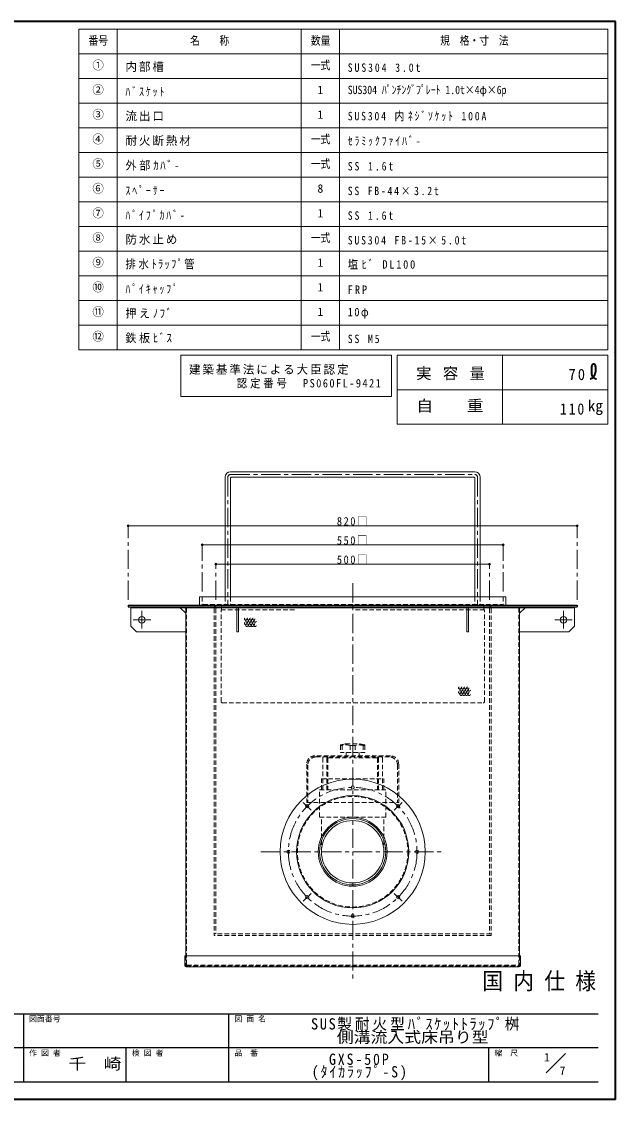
# Model space of a CAD drawing. Units: millimetres at full size, sheet at 1:7; details may follow other scales. Extents: x -1480 to 1355, y -979 to 988.
# Drawn here: x 270 to 1355, y -979 to 988 of the extents above; entities that cross this region are included whole.
import ezdxf
from ezdxf.enums import TextEntityAlignment as Align

# ---------------------------------------------------------------- set-up
doc = ezdxf.new("R2010")
doc.units = ezdxf.units.MM
doc.header["$LTSCALE"] = 7
doc.header["$PDMODE"] = 32
doc.header["$PDSIZE"] = 3.5
doc.linetypes.add('CHAIN1', pattern=[8, 5, -1, 1, -1])
doc.linetypes.add('DASHED1', pattern=[1.8, 1.2, -0.6])
doc.layers.add('0-0_ﾚｲﾔ1', color=4, linetype='Continuous', lineweight=9)
doc.styles.add('ＭＳ ゴシック', font='')
doc.styles.get('ＭＳ ゴシック').set_extended_font_data('MS Gothic')

msp = doc.modelspace()

# ---------------------------------------------------------------- linework, layer by layer
at = {"layer": '0-0_ﾚｲﾔ1', "color": 1, "lineweight": 40}
for p, q in [((1355.255, 987.955), (-1479.745, 987.955)), ((1355.255, -979.045), (1355.255, 987.955)), ((1355.255, -979.045), (-1479.745, -979.045))]:
    msp.add_line(p, q, dxfattribs=at)
at = {"layer": '0-0_ﾚｲﾔ1', "color": 3, "lineweight": 18}
for p, q in [((1341.255, 973.955), (375.255, 973.955)), ((375.255, 388.955), (375.255, 973.955)), ((445.255, 388.955), (445.255, 973.955)), ((781.255, 388.955), (781.255, 973.955)), ((851.255, 388.955), (851.255, 973.955)), ((1341.255, 388.955), (1341.255, 973.955)), ((1341.255, 928.955), (375.255, 928.955)), ((1341.255, 883.955), (375.255, 883.955)), ((1341.255, 838.955), (375.255, 838.955)), ((1341.255, 793.955), (375.255, 793.955)), ((1341.255, 748.955), (375.255, 748.955)), ((1341.255, 703.955), (375.255, 703.955)), ((1341.255, 658.955), (375.255, 658.955)), ((1341.255, 613.955), (375.255, 613.955)), ((1341.255, 568.955), (375.255, 568.955)), ((1341.255, 523.955), (375.255, 523.955)), ((1341.255, 478.955), (375.255, 478.955)), ((1341.255, 433.955), (375.255, 433.955)), ((1341.255, 388.955), (375.255, 388.955)), ((946.255, 378.955), (561.255, 378.955)), ((946.255, 378.955), (946.255, 303.955)), ((956.255, 252.955), (956.255, 378.955)), ((956.255, 378.955), (1341.255, 378.955)), ((1148.755, 378.955), (1148.755, 252.955)), ((1341.255, 252.955), (1341.255, 378.955)), ((956.255, 315.955), (1341.255, 315.955)), ((956.255, 252.955), (1341.255, 252.955))]:
    msp.add_line(p, q, dxfattribs=at)
at = {"layer": '0-0_ﾚｲﾔ1', "color": 7, "lineweight": 18}
for p, q in [((652.255, 166.455), (1098.255, 166.455)), ((642.255, 156.455), (642.255, -62.045)), ((652.255, 155.455), (652.255, -62.045)), ((653.255, 156.455), (1097.255, 156.455)), ((1098.255, 155.455), (1098.255, -62.045)), ((1108.255, 156.455), (1108.255, -62.045)), ((1155.255, -62.045), (1155.255, -77.045)), ((570.255, -83.245), (570.255, -717.045)), ((663.655, -81.645), (663.655, -125.645)), ((666.855, -81.645), (666.855, -125.645)), ((1083.655, -81.645), (1083.655, -125.645)), ((1086.855, -81.645), (1086.855, -125.645)), ((1180.255, -83.245), (1180.255, -717.045)), ((1280.255, -80.045), (1280.255, -81.645)), ((663.655, -125.645), (666.855, -125.645)), ((1086.855, -125.645), (1083.655, -125.645)), ((568.655, -734.445), (568.655, -717.045)), ((1181.855, -717.045), (568.655, -717.045)), ((1181.855, -734.445), (1181.855, -717.045)), ((571.255, -737.045), (1179.255, -737.045)), ((1228.399, -930.401), (1263.755, -895.045))]:
    msp.add_line(p, q, dxfattribs=at)
at = {"layer": '0-0_ﾚｲﾔ1', "linetype": 'CHAIN1'}
for p, q in [((652.255, 161.455), (1098.255, 161.455)), ((647.255, 156.455), (647.255, -75.545)), ((1103.255, 156.455), (1103.255, -75.545)), ((465.255, -67.045), (465.255, 67.955)), ((1285.255, -67.045), (1285.255, 67.955)), ((600.255, -52.045), (600.255, 32.955)), ((1150.255, -52.045), (1150.255, 32.955)), ((625.255, -67.045), (625.255, -2.045)), ((1125.255, -67.045), (1125.255, -2.045)), ((875.255, -37.045), (875.255, -762.045)), ((490.255, -119.645), (490.255, -87.645)), ((1260.255, -119.645), (1260.255, -87.645)), ((506.255, -103.645), (474.255, -103.645)), ((1276.255, -103.645), (1244.255, -103.645)), ((785.099, -436.889), (799.241, -451.031)), ((951.269, -451.031), (965.411, -436.889)), ((707.755, -527.045), (1042.755, -527.045)), ((785.099, -617.202), (799.241, -603.059)), ((951.269, -603.059), (965.411, -617.202))]:
    msp.add_line(p, q, dxfattribs=at)
at = {"layer": '0-0_ﾚｲﾔ1'}
for p, q in [((465.255, 67.955), (1285.255, 67.955)), ((1150.255, 32.955), (600.255, 32.955)), ((625.255, -2.045), (1125.255, -2.045)), ((560.255, -81.645), (570.255, -91.645)), ((1180.255, -91.645), (1190.255, -81.645)), ((480.255, -125.645), (570.255, -125.645))]:
    msp.add_line(p, q, dxfattribs=at)
at = {"layer": '0-0_ﾚｲﾔ1', "color": 5, "lineweight": 25}
for p, q in [((465.255, -77.045), (465.255, -80.045)), ((465.255, -77.045), (1285.255, -77.045)), ((1285.255, -77.045), (1285.255, -80.045)), ((465.255, -80.045), (1285.255, -80.045))]:
    msp.add_line(p, q, dxfattribs=at)
at = {"layer": '0-0_ﾚｲﾔ1', "color": 7, "linetype": 'DASHED1', "lineweight": 18}
for p, q in [((600.255, -62.045), (600.255, -77.045)), ((852.861, -332.85), (852.861, -346.045)), ((855.853, -332.85), (852.861, -332.85)), ((861.56, -330.138), (853.647, -331.873)), ((855.853, -332.85), (855.853, -346.045)), ((862.416, -330.045), (888.093, -330.045)), ((870.415, -332.85), (870.415, -346.045)), ((880.095, -332.85), (870.415, -332.85)), ((880.095, -332.85), (880.095, -346.045)), ((888.95, -330.138), (896.862, -331.873)), ((894.657, -332.85), (894.657, -346.045)), ((944.255, -352.045), (806.255, -352.045)), ((942.255, -354.045), (808.255, -354.045)), ((897.648, -346.045), (852.861, -346.045)), ((863.255, -346.045), (863.255, -352.045)), ((871.86, -354.045), (871.86, -355.545)), ((878.649, -354.045), (878.649, -355.545)), ((887.255, -346.045), (887.255, -352.045)), ((793.255, -369.045), (793.255, -437.045)), ((820.842, -355.545), (820.842, -414.045)), ((828.342, -355.545), (828.342, -414.045)), ((829.641, -356.545), (829.641, -414.045)), ((830.641, -355.545), (871.86, -355.545)), ((919.868, -355.545), (878.649, -355.545)), ((920.868, -356.545), (920.868, -414.045)), ((922.167, -355.545), (922.167, -414.045)), ((929.667, -355.545), (929.667, -414.045)), ((957.255, -369.045), (957.255, -437.045)), ((959.255, -367.045), (959.255, -437.045)), ((818.255, -414.045), (818.255, -394.045)), ((818.255, -394.045), (932.255, -394.045)), ((932.255, -414.045), (932.255, -394.045)), ((814.755, -414.045), (935.755, -414.045)), ((814.755, -464.045), (814.755, -414.045)), ((935.755, -464.045), (935.755, -414.045)), ((814.755, -464.045), (935.755, -464.045)), ((818.255, -527.045), (818.255, -464.045)), ((932.255, -527.045), (932.255, -464.045))]:
    msp.add_line(p, q, dxfattribs=at)
at = {"layer": '0-0_ﾚｲﾔ1', "linetype": 'DASHED1'}
for p, q in [((602.255, -75.545), (602.255, -77.045)), ((602.255, -75.545), (1148.255, -75.545)), ((635.755, -85.545), (635.755, -78.545)), ((642.255, -62.045), (642.255, -75.545)), ((652.255, -62.045), (652.255, -75.545)), ((1098.255, -62.045), (1098.255, -75.545)), ((1108.255, -62.045), (1108.255, -75.545)), ((1114.755, -85.545), (1114.755, -78.545)), ((1148.255, -77.045), (1148.255, -75.545)), ((1150.255, -62.045), (1150.255, -77.045)), ((571.855, -732.845), (571.855, -83.245)), ((622.255, -83.045), (622.255, -680.045)), ((625.255, -83.045), (625.255, -677.045)), ((634.755, -85.545), (770.255, -85.545)), ((634.755, -253.545), (634.755, -85.545)), ((1115.755, -85.545), (880.255, -85.545)), ((1115.755, -253.545), (1115.755, -85.545)), ((1125.255, -83.045), (1125.255, -677.045)), ((1128.255, -83.045), (1128.255, -680.045)), ((1178.655, -732.845), (1178.655, -83.245)), ((636.755, -255.545), (1113.755, -255.545)), ((1128.255, -677.045), (622.255, -677.045)), ((1128.255, -680.045), (622.255, -680.045)), ((570.255, -717.045), (570.255, -734.445)), ((1180.255, -717.045), (1180.255, -734.445)), ((571.255, -735.445), (1179.255, -735.445)), ((572.855, -733.845), (1177.655, -733.845)), ((590.255, -733.845), (590.255, -735.445)), ((1160.255, -733.845), (1160.255, -735.445))]:
    msp.add_line(p, q, dxfattribs=at)
at = {"layer": '0-0_ﾚｲﾔ1', "color": 6, "lineweight": 25}
for p, q in [((-1448.245, -822.545), (1323.755, -822.545)), ((273.755, -822.545), (273.755, -947.545)), ((648.755, -947.545), (648.755, -822.545)), ((1323.755, -885.045), (-101.245, -885.045)), ((461.255, -947.545), (461.255, -885.045)), ((1123.755, -947.545), (1123.755, -885.045)), ((1323.755, -947.545), (-1448.245, -947.545))]:
    msp.add_line(p, q, dxfattribs=at)
at = {"layer": '0-0_ﾚｲﾔ1', "color": 3, "lineweight": 18}
msp.add_lwpolyline([(946.255, 303.955), (561.255, 303.955), (561.255, 378.955)], dxfattribs=at)
at = {"layer": '0-0_ﾚｲﾔ1', "color": 1, "lineweight": 40}
for points in [[(1308.87, 336.014), (1309.437, 336.216), (1310.407, 336.574), (1311.357, 336.956), (1312.273, 337.379), (1313.142, 337.86), (1313.95, 338.412), (1314.386, 338.772), (1314.748, 339.115), (1315.325, 339.76), (1315.85, 340.463), (1316.329, 341.213), (1316.768, 341.999), (1317.173, 342.809), (1317.395, 343.286), (1317.614, 343.777), (1317.97, 344.628), (1318.295, 345.484), (1318.586, 346.342), (1318.839, 347.2), (1319.049, 348.056), (1319.15, 348.552), (1319.246, 349.11), (1319.366, 350.074), (1319.436, 351.05), (1319.465, 352.05), (1319.46, 353.085), (1319.429, 354.167), (1319.401, 354.821), (1319.355, 355.719), (1319.226, 357.303), (1318.985, 358.85), (1318.58, 360.261), (1317.956, 361.44), (1317.059, 362.29), (1316.392, 362.594), (1316.145, 362.66), (1315.696, 362.731), (1315.229, 362.748), (1314.759, 362.709)], [(1314.759, 362.709), (1314.301, 362.613), (1313.868, 362.459), (1313.634, 362.343), (1313.288, 362.114), (1312.783, 361.612), (1312.384, 360.999), (1312.077, 360.304), (1311.851, 359.555), (1311.693, 358.781), (1311.628, 358.331), (1311.565, 357.737), (1311.514, 356.735), (1311.515, 355.756), (1311.548, 354.791), (1311.591, 353.833), (1311.623, 352.874), (1311.628, 352.313), (1311.61, 351.464), (1311.532, 349.983), (1311.442, 348.491), (1311.397, 347.004), (1311.451, 345.536), (1311.662, 344.099), (1311.879, 343.286), (1312.012, 342.898), (1312.286, 342.24), (1312.612, 341.601), (1312.984, 340.985), (1313.4, 340.395), (1313.855, 339.835), (1314.135, 339.525), (1314.348, 339.305), (1314.726, 338.942), (1315.121, 338.598), (1315.53, 338.273), (1315.952, 337.966), (1316.386, 337.678), (1316.643, 337.519), (1316.98, 337.322)], [(1316.98, 337.322), (1317.572, 337.005), (1318.177, 336.71), (1318.792, 336.432), (1319.414, 336.168), (1320.04, 335.911), (1320.404, 335.763)]]:
    msp.add_lwpolyline(points, dxfattribs=at)
at = {"layer": '0-0_ﾚｲﾔ1', "color": 7, "lineweight": 18}
for points in [[(1155.255, -62.045), (595.255, -62.045), (595.255, -77.045)], [(470.255, -80.045), (470.255, -81.645), (1280.255, -81.645)]]:
    msp.add_lwpolyline(points, dxfattribs=at)
at = {"layer": '0-0_ﾚｲﾔ1'}
for points in [[(470.255, -81.645), (470.255, -115.645), (480.255, -125.645)], [(1280.255, -81.645), (1280.255, -115.645), (1270.255, -125.645), (1180.255, -125.645)]]:
    msp.add_lwpolyline(points, dxfattribs=at)
at = {"layer": '0-0_ﾚｲﾔ1', "color": 7, "linetype": 'DASHED1', "lineweight": 18}
for points in [[(894.657, -332.85), (897.648, -332.85), (897.648, -346.045)], [(791.255, -367.045), (791.255, -437.045), (959.255, -437.045)]]:
    msp.add_lwpolyline(points, dxfattribs=at)
at = {"layer": '0-0_ﾚｲﾔ1'}
for centre, radius in [((490.255, -103.645), 6), ((1260.255, -103.645), 6), ((875.255, -527.045), 60.5), ((875.255, -527.045), 57)]:
    msp.add_circle(centre, radius, dxfattribs=at)
at = {"layer": '0-0_ﾚｲﾔ1', "linetype": 'DASHED1'}
for centre, radius in [((679.497, -102.248), 2), ((679.497, -110.248), 2), ((681.997, -106.248), 2), ((681.997, -114.248), 2), ((684.497, -102.248), 2), ((684.497, -110.248), 2), ((686.997, -106.248), 2), ((686.997, -114.248), 2), ((689.497, -102.248), 2), ((689.497, -110.248), 2), ((691.997, -106.248), 2), ((691.997, -114.248), 2), ((694.497, -102.248), 2), ((694.497, -110.248), 2), ((696.997, -106.248), 2), ((696.997, -114.248), 2), ((1070.702, -228.051), 2), ((1070.702, -236.051), 2), ((1073.202, -232.051), 2), ((1075.702, -228.051), 2), ((1075.702, -236.051), 2), ((1078.202, -232.051), 2), ((1080.702, -228.051), 2), ((1080.702, -236.051), 2), ((1083.202, -232.051), 2), ((1085.702, -228.051), 2), ((1085.702, -236.051), 2), ((1088.202, -232.051), 2), ((1073.202, -240.051), 2), ((1078.202, -240.051), 2), ((1083.202, -240.051), 2), ((1088.202, -240.051), 2), ((875.255, -527.045), 100.9)]:
    msp.add_circle(centre, radius, dxfattribs=at)
at = {"layer": '0-0_ﾚｲﾔ1', "color": 7, "lineweight": 18}
for centre, radius in [((875.255, -527.045), 132.5), ((875.255, -409.545), 3), ((875.255, -527.045), 102.5), ((792.17, -443.96), 3), ((958.34, -443.96), 3), ((875.255, -527.045), 63), ((757.755, -527.045), 3), ((992.755, -527.045), 3), ((792.17, -610.13), 3), ((958.34, -610.13), 3), ((875.255, -644.545), 3)]:
    msp.add_circle(centre, radius, dxfattribs=at)
at = {"layer": '0-0_ﾚｲﾔ1', "linetype": 'CHAIN1'}
msp.add_circle((875.255, -527.045), 117.5, dxfattribs=at)
at = {"layer": '0-0_ﾚｲﾔ1', "color": 7, "lineweight": 18}
for centre, radius, start, end in [((652.255, 156.455), 10, 90, 180), ((1098.255, 156.455), 10, 0, 90), ((653.255, 155.455), 1, 90, 180), ((1097.255, 155.455), 1, 0, 90), ((1181.855, -83.245), 1.6, 90, 180), ((571.255, -734.445), 2.6, 180, 270), ((1179.255, -734.445), 2.6, 270, 0)]:
    msp.add_arc(centre, radius, start, end, dxfattribs=at)
at = {"layer": '0-0_ﾚｲﾔ1', "linetype": 'CHAIN1'}
for centre, start, end in [((652.255, 156.455), 90, 180), ((1098.255, 156.455), 0, 90)]:
    msp.add_arc(centre, 5, start, end, dxfattribs=at)
at = {"layer": '0-0_ﾚｲﾔ1', "linetype": 'DASHED1'}
for centre, radius, start, end in [((619.255, -83.045), 6, 0, 90), ((634.255, -78.545), 1.5, 0, 90), ((1116.255, -78.545), 1.5, 90, 180), ((1131.255, -83.045), 6, 90, 180), ((568.655, -83.245), 3.2, 0, 90), ((619.255, -83.045), 3, 0, 90), ((1131.255, -83.045), 3, 90, 180), ((1181.855, -83.245), 3.2, 90, 180), ((636.755, -253.545), 2, 180, 270), ((1113.755, -253.545), 2, 270, 0), ((572.855, -732.845), 2.6, 180, 270), ((571.255, -734.445), 1, 180, 270), ((572.855, -732.845), 1, 180, 270), ((1177.655, -732.845), 2.6, 270, 0), ((1177.655, -732.845), 1, 270, 0), ((1179.255, -734.445), 1, 270, 0)]:
    msp.add_arc(centre, radius, start, end, dxfattribs=at)
at = {"layer": '0-0_ﾚｲﾔ1', "color": 5, "lineweight": 25}
msp.add_arc((568.655, -83.245), 1.6, 0, 90, dxfattribs=at)
at = {"layer": '0-0_ﾚｲﾔ1', "color": 7, "linetype": 'DASHED1', "lineweight": 18}
for centre, radius, start, end in [((853.861, -332.85), 1, 102.36697, 180), ((863.134, -365.397), 33.352, 77.38992, 102.61008), ((862.416, -334.045), 4, 90, 102.36697), ((887.376, -365.397), 33.352, 77.38992, 102.61008), ((888.093, -334.045), 4, 77.63303, 90), ((896.648, -332.85), 1, 0, 77.63303), ((806.255, -367.045), 15, 90, 180), ((808.255, -369.045), 15, 90, 180), ((822.342, -355.545), 1.5, 90, 180), ((829.842, -355.545), 1.5, 90, 180), ((920.667, -355.545), 1.5, 0, 90), ((928.167, -355.545), 1.5, 0, 90), ((942.255, -369.045), 15, 0, 90), ((944.255, -367.045), 15, 0, 90), ((830.641, -356.545), 1, 90, 180), ((919.868, -356.545), 1, 0, 90)]:
    msp.add_arc(centre, radius, start, end, dxfattribs=at)
at = {"layer": '0-0_ﾚｲﾔ1'}
for p in [(465.255, 67.955), (1285.255, 67.955), (600.255, 32.955), (1150.255, 32.955), (625.255, -2.045), (1125.255, -2.045)]:
    msp.add_point(p, dxfattribs=at)

# ---------------------------------------------------------------- texts
at = {"layer": '0-0_ﾚｲﾔ1', "color": 7, "style": 'ＭＳ ゴシック'}
for s, height, width, p in [('番号', 15.4, 0.85, (392.755, 940.955)), ('名\u3000\u3000称', 15.4, 0.85, (578.255, 940.955)), ('数量', 15.4, 0.85, (798.755, 940.955)), ('規\u3000格・寸\u3000法', 15.4, 0.85, (1035.005, 940.955)), ('一式', 15.4, 0.85, (798.755, 895.955)), ('SUS304 ﾊﾟﾝﾁﾝｸﾞﾌﾟﾚｰﾄ 1.0t×4φ×6p', 15.4, 0.85, (866.255, 850.955)), ('一式', 15.4, 0.85, (798.755, 760.955)), ('一式', 15.4, 0.85, (798.755, 715.955)), ('一式', 15.4, 0.85, (798.755, 580.955)), ('一式', 15.4, 0.85, (798.755, 400.955)), ('自\u3000\u3000重', 20.53, 1.1, (991.255, 270.455)), ('国 内 仕 様', 30.79, 0.9, (1112.005, -787.545)), ('側溝流入式床吊り型', 20.53, 1.1, (846.255, -881.795)), ('千\u3000崎', 20.53, 1.15, (356.255, -930.295))]:
    msp.add_text(s, height=height, dxfattribs=dict(at, width=width)).set_placement(p, align=Align.BOTTOM_LEFT)
for s, height, p in [('①', 15.4, (399.755, 895.955)), ('②', 15.4, (399.755, 850.955)), ('1', 15.4, (811.005, 850.955)), ('③', 15.4, (399.755, 805.955)), ('1', 15.4, (811.005, 805.955)), ('④', 15.4, (399.755, 760.955)), ('⑤', 15.4, (399.755, 715.955)), ('⑥', 15.4, (399.755, 670.955)), ('8', 15.4, (811.005, 670.955)), ('⑦', 15.4, (399.755, 625.955)), ('1', 15.4, (811.005, 625.955)), ('⑧', 15.4, (399.755, 580.955)), ('⑨', 15.4, (399.755, 535.955)), ('1', 15.4, (811.005, 535.955)), ('⑩', 15.4, (399.755, 490.955)), ('1', 15.4, (811.005, 490.955)), ('⑪', 15.4, (399.755, 445.955)), ('1', 15.4, (811.005, 445.955)), ('⑫', 15.4, (399.755, 400.955)), ('㎏', 20.53, (1304.505, 270.455)), ('図面番号', 10.26, (284.255, -840.045)), ('図 面 名', 10.26, (659.255, -840.045)), ('作 図 者', 10.26, (284.255, -902.545)), ('検 図 者', 10.26, (471.755, -902.545)), ('品\u3000番', 10.26, (659.255, -902.545)), ('縮\u3000尺', 10.26, (1134.255, -902.545)), ('1', 15.4, (1224.844, -914.312)), ('7', 15.4, (1253.348, -939.078))]:
    msp.add_text(s, height=height, dxfattribs=at).set_placement(p, align=Align.BOTTOM_LEFT)
at = {"layer": '0-0_ﾚｲﾔ1', "color": 7, "attachment_point": 7, "style": 'ＭＳ ゴシック'}
for s, insert, char_height in [('\\T1.17;内部槽', (460.255, 895.955), 15.4), ('\\T1.39;\\W0.85;SUS304\\~3.0t', (866.255, 895.955), 15.4), ('\\T1.39;\\W0.85;ﾊﾞｽｹｯﾄ', (460.255, 850.955), 15.4), ('\\T1.17;流出口', (460.255, 805.955), 15.4), ('\\T1.37;\\W0.85;SUS304\\~内ﾈｼﾞｿｹｯﾄ\\~100A', (866.255, 805.955), 15.4), ('\\T1.17;耐火断熱材', (460.255, 760.955), 15.4), ('\\T1.39;\\W0.85;ｾﾗﾐｯｸﾌｧｲﾊﾞ-', (866.255, 760.955), 15.4), ('\\T1.27;\\W0.95;外部ｶﾊﾞ-', (460.255, 715.955), 15.4), ('\\T1.39;\\W0.85;SS\\~1.6t', (866.255, 715.955), 15.4), ('\\T1.39;\\W0.85;ｽﾍﾟｰｻｰ', (460.255, 670.955), 15.4), ('\\T1.36;\\W0.85;SS\\~FB-44×3.2t', (866.255, 670.955), 15.4), ('\\T1.39;\\W0.85;ﾊﾟｲﾌﾟｶﾊﾞ-', (460.255, 625.955), 15.4), ('\\T1.39;\\W0.85;SS\\~1.6t', (866.255, 625.955), 15.4), ('\\T1.17;防水止め', (460.255, 580.955), 15.4), ('\\T1.37;\\W0.85;SUS304\\~FB-15×5.0t', (866.255, 580.955), 15.4), ('\\T1.26;\\W0.9;排水ﾄﾗｯﾌﾟ管', (460.255, 535.955), 15.4), ('\\T1.34;\\W0.9;塩ﾋﾞ\\~DL100', (866.255, 535.955), 15.4), ('\\T1.39;\\W0.85;ﾊﾟｲｷｬｯﾌﾟ', (460.255, 490.955), 15.4), ('\\T1.38;\\W0.9;FRP', (866.255, 490.955), 15.4), ('\\T1.25;\\W0.95;押えﾉﾌﾞ', (460.255, 445.955), 15.4), ('\\T1.27;\\W0.9;10φ', (866.255, 445.955), 15.4), ('\\T1.25;\\W0.95;鉄板ﾋﾞｽ', (460.255, 400.955), 15.4), ('\\T1.38;\\W0.85;SS\\~M5', (866.255, 400.955), 15.4), ('\\T1.17;建築基準法による大臣認定', (576.255, 343.455), 15.4), ('\\T1.16;実\\~容\\~量', (991.255, 333.455), 20.53), ('\\T1.27;\\W0.95;70', (1269.505, 333.455), 20.53), ('\\T1.28;\\W0.9;認定番号\u3000PS060FL-9421', (663.505, 318.455), 15.4), ('\\T1.27;\\W0.9;110', (1253.755, 270.455), 20.53), ('\\T1.3;\\W0.9;820□', (846.38, 67.955), 15.4), ('\\T1.3;\\W0.9;550□', (846.38, 32.955), 15.4), ('\\T1.3;\\W0.9;500□', (846.38, -2.045), 15.4), ('\\T1.21;\\W0.95;SUS製耐火型ﾊﾞｽｹｯﾄﾄﾗｯﾌﾟ桝', (799.005, -853.795), 20.53), ('\\T1.28;\\W0.9;GXS-50P', (832.005, -916.295), 20.53), ('\\T1.28;\\W0.9;(ﾀｲｶﾗｯﾌﾟ-S)', (800.505, -944.295), 20.53)]:
    msp.add_mtext(s, dxfattribs=dict(at, insert=insert, char_height=char_height))

doc.saveas('drawing.dxf')
